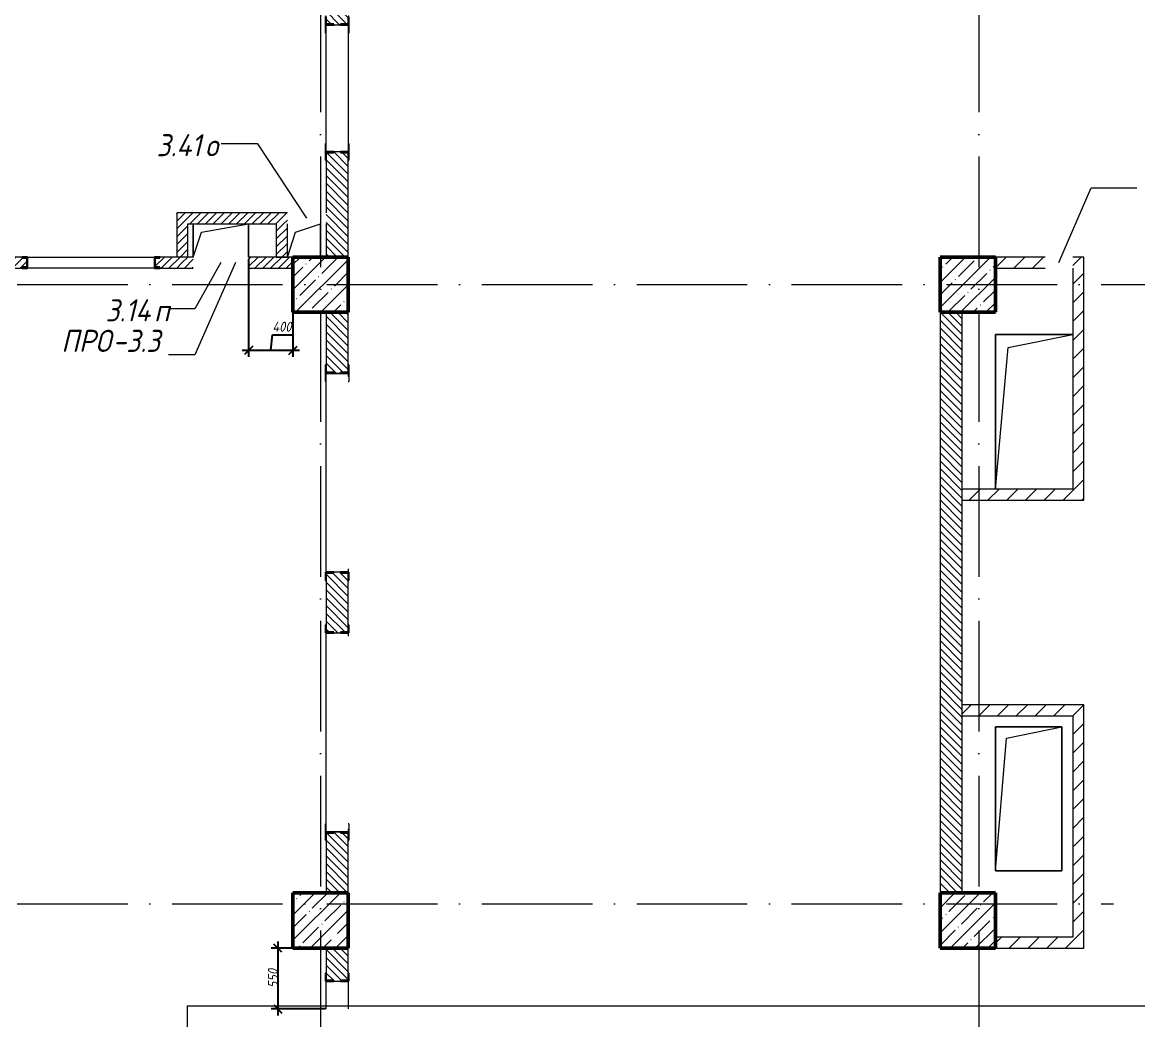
# Model space of a CAD drawing. Header units: millimetres. Extents: x -537608 to 253996, y -217170 to 186033.
# Drawn here: x -98231 to -88148, y 139824 to 148844 of the extents above; entities that cross this region are included whole.
import ezdxf

# ---------------------------------------------------------------- set-up
doc = ezdxf.new("R2010")
doc.units = ezdxf.units.MM
doc.linetypes.add('50_200_ШТРИХ_1Т_ш5_п1_п1_', pattern=[1400, 1000, -200, 0, -200])
for name, color, linetype, lineweight in [('A-____-____-DIMS', 7, 'Continuous', 9), ('A-FLOR-____-OTLN', 7, 'Continuous', 9), ('A-GENM-____-IDEN', 7, 'Continuous', 9), ('A-GENM-____-MCUT', 7, 'Continuous', 25), ('A-GENM-____-OTLN', 7, 'Continuous', 9), ('A-GENM-____-OTLN-1', 7, 'Continuous', 25), ('A-GLAZ-____-IDEN', 7, 'Continuous', 9), ('A-WALL-____-MCUT', 7, 'Continuous', 13), ('A-WALL-____-PATT-1', 7, 'Continuous', 9), ('A-WALL-FNSH-MCUT-1', 7, 'Continuous', 9), ('I-WALL-____-OTLN', 7, 'Continuous', 9), ('S-COLS-____-MCUT', 7, 'Continuous', 50), ('S-COLS-____-OTLN', 7, 'Continuous', 9), ('S-GRID-____-OTLN-1', 7, '50_200_ШТРИХ_1Т_ш5_п1_п1_', 9)]:
    doc.layers.add(name, color=color, linetype=linetype, lineweight=lineweight)
doc.layers.add('G-____-____-SYMB-1', color=9, linetype='Continuous', lineweight=9, true_color=0x808080)
doc.styles.add('ISOCPEUR_I_11', font='isocpeui.ttf', dxfattribs={"width": 0.9, "height": 200})
doc.styles.add('ISOCPEUR_I_7', font='isocpeui.ttf', dxfattribs={"width": 0.9, "height": 90})
doc.dimstyles.new('ISO-1_8_0_9К_СРЕДНИЙ_Кладочные_1', dxfattribs={"dimscale": 304.8, "dimtxt": 89.638306, "dimasz": 0.246063, "dimexe": 0.19685, "dimexo": 0, "dimgap": 0, "dimtad": 1, "dimdec": 3, "dimrnd": 0.001, "dimdsep": 46, "dimtxsty": 'ISOCPEUR_I_7', "dimblk1": 'OBLIQUE', "dimblk2": 'OBLIQUE', "dimsah": 1, "dimcen": 0.09, "dimdle": 0.19685, "dimazin": 0, "dimtfac": 1, "dimtdec": 4, "dimtix": 1, "dimtmove": 0, "dimatfit": 3, "dimfxl": 1, "dimtvp": 1, "dimtolj": 1, "dimtzin": 0, "dimarcsym": 2})
doc.dimstyles.new('ISO-1_8_0_9К_СРЕДНИЙ_Кладочные_2', dxfattribs={"dimscale": 304.8, "dimtxt": 89.638306, "dimasz": 0.246063, "dimexe": 0.19685, "dimexo": 0, "dimgap": 0, "dimtad": 1, "dimdec": 3, "dimrnd": 0.001, "dimdsep": 46, "dimtxsty": 'ISOCPEUR_I_7', "dimblk1": 'OBLIQUE', "dimblk2": 'OBLIQUE', "dimsah": 1, "dimcen": 0.09, "dimdle": 0.19685, "dimazin": 0, "dimtfac": 1, "dimtdec": 4, "dimtix": 1, "dimtmove": 1, "dimatfit": 3, "dimfxl": 1, "dimtvp": 1, "dimtolj": 1, "dimtzin": 0, "dimarcsym": 2})
pattern_1 = [(45, (-178684.97, 94540.114), (-35.35534, 35.35534), [])]
pattern_2 = [(135, (-178684.97, 94540.114), (-35.35534, -35.35534), [])]
pattern_3 = [(45, (-178684.97, 94540.11), (-84.85281, 84.85281), [])]

# ---------------------------------------------------------------- blocks, each defined once
blk = doc.blocks.new('BSC_Колонна _Прямоугольная - 500х500-V36-АР1_План отверстий 3 этажа в осях 1-64_Ю-ЯЯ')
at = {"layer": 'S-COLS-____-OTLN'}
h = blk.add_hatch(dxfattribs=at)
h.set_pattern_fill('FP_44', color=256, style=0, pattern_type=2)
h.set_pattern_definition([(45, (-89000, -51931.04), (-114.04925, 114.04925), []), (45, (-88885.95, -51931.04), (-114.04925, 114.04925), [201.613, -40.323, 3.353, -36.97])])
h.paths.add_polyline_path([(-250, -250), (250, -250), (250, 250), (-250, 250)], flags=0)
at = {"layer": 'S-COLS-____-MCUT'}
for p, q in [((250, 250), (-250, 250)), ((-250, 250), (-250, -250)), ((250, -250), (250, 250)), ((-250, -250), (250, -250))]:
    blk.add_line(p, q, dxfattribs=at)
blk = doc.blocks.new('BSC_Колонна _Прямоугольная - 500х500-V37-АР1_План отверстий 3 этажа в осях 1-64_Ю-ЯЯ')
at = {"layer": 'S-COLS-____-OTLN'}
h = blk.add_hatch(dxfattribs=at)
h.set_pattern_fill('FP_45', color=256, style=0, pattern_type=2)
h.set_pattern_definition([(45, (-83150, -51931.04), (-114.04925, 114.04925), []), (45, (-83035.95, -51931.04), (-114.04925, 114.04925), [201.613, -40.323, 3.353, -36.97])])
h.paths.add_polyline_path([(-250, -250), (250, -250), (250, 250), (-250, 250)], flags=0)
at = {"layer": 'S-COLS-____-MCUT'}
for p, q in [((250, 250), (-250, 250)), ((-250, 250), (-250, -250)), ((250, -250), (250, 250)), ((-250, -250), (250, -250))]:
    blk.add_line(p, q, dxfattribs=at)
blk = doc.blocks.new('BSC_Колонна _Прямоугольная - 500х500-V54-АР1_План отверстий 3 этажа в осях 1-64_Ю-ЯЯ')
at = {"layer": 'S-COLS-____-OTLN'}
h = blk.add_hatch(dxfattribs=at)
h.set_pattern_fill('FP_62', color=256, style=0, pattern_type=2)
h.set_pattern_definition([(45, (-89000, -46181.04), (-114.04925, 114.04925), []), (45, (-88885.95, -46181.04), (-114.04925, 114.04925), [201.613, -40.323, 3.353, -36.97])])
h.paths.add_polyline_path([(-250, -250), (250, -250), (250, 250), (-250, 250)], flags=0)
at = {"layer": 'S-COLS-____-MCUT'}
for p, q in [((250, 250), (-250, 250)), ((-250, 250), (-250, -250)), ((250, -250), (250, 250)), ((-250, -250), (250, -250))]:
    blk.add_line(p, q, dxfattribs=at)
blk = doc.blocks.new('BSC_Колонна _Прямоугольная - 500х500-V55-АР1_План отверстий 3 этажа в осях 1-64_Ю-ЯЯ')
at = {"layer": 'S-COLS-____-OTLN'}
h = blk.add_hatch(dxfattribs=at)
h.set_pattern_fill('FP_63', color=256, style=0, pattern_type=2)
h.set_pattern_definition([(45, (-83150, -46181.04), (-114.04925, 114.04925), []), (45, (-83035.95, -46181.04), (-114.04925, 114.04925), [201.613, -40.323, 3.353, -36.97])])
h.paths.add_polyline_path([(-250, -250), (250, -250), (250, 250), (-250, 250)], flags=0)
at = {"layer": 'S-COLS-____-MCUT'}
for p, q in [((250, 250), (-250, 250)), ((-250, 250), (-250, -250)), ((250, -250), (250, 250)), ((-250, -250), (250, -250))]:
    blk.add_line(p, q, dxfattribs=at)
blk = doc.blocks.new('154_Стойка_СКБ_Швеллер - СМ-2180_100-28278414-АР1_План отверстий 3 этажа в осях 1-64_Ю-ЯЯ')
at = {"layer": 'A-GENM-____-MCUT'}
for p, q in [((171, 50), (125, 50)), ((125, 50), (125, -50)), ((129.5, 42.4), (171, 42.4)), ((129.5, -42.4), (129.5, 42.4)), ((171, 42.4), (171, 50)), ((125, -50), (171, -50)), ((171, -42.4), (129.5, -42.4)), ((171, -50), (171, -42.4))]:
    blk.add_line(p, q, dxfattribs=at)
blk = doc.blocks.new('154_Стойка_СКБ_Уголок - СМ-2180_200-28268025-АР1_План отверстий 3 этажа в осях 1-64_Ю-ЯЯ')
at = {"layer": 'A-GENM-____-MCUT'}
for p, q in [((125, 156), (125, 81)), ((200, 156), (125, 156)), ((131, 81), (131, 150)), ((131, 150), (200, 150)), ((200, 150), (200, 156)), ((125, 81), (131, 81)), ((131, 19), (125, 19)), ((125, 19), (125, -56)), ((131, -50), (131, 19)), ((125, -56), (200, -56)), ((200, -50), (131, -50)), ((200, -56), (200, -50))]:
    blk.add_line(p, q, dxfattribs=at)
blk = doc.blocks.new('Стойка_Влож_Уголок_Опорный - Уголок-28213941-АР1_План отверстий 3 этажа в осях 1-64_Ю-ЯЯ')
at = {"layer": 'A-GENM-____-OTLN'}
for p, q in [((-212, -6), (-212, 0)), ((0, 0), (0, -6)), ((-212, -75), (-212, -6)), ((-212, -6), (-206, -6)), ((-212, -75), (-206, -75)), ((-6, -6), (0, -6)), ((-6, -75), (0, -75)), ((0, -6), (0, -75))]:
    blk.add_line(p, q, dxfattribs=at)
blk = doc.blocks.new('Фахверк_СКБ_Уголок - 200_3960-28268576-АР1_План отверстий 3 этажа в осях 1-64_Ю-ЯЯ')
at = {"layer": 'A-GENM-____-MCUT'}
for p, q in [((200, 156), (125, 156)), ((125, 156), (125, 81)), ((131, 81), (131, 150)), ((131, 150), (200, 150)), ((200, 150), (200, 156)), ((125, 81), (131, 81)), ((131, 19), (125, 19)), ((125, 19), (125, -56)), ((131, -50), (131, 19)), ((125, -56), (200, -56)), ((200, -50), (131, -50)), ((200, -56), (200, -50))]:
    blk.add_line(p, q, dxfattribs=at)
blk = doc.blocks.new('АР_Перемычка - АР_Перемычка-28729843-АР1_План отверстий 3 этажа в осях 1-64_Ю-ЯЯ')
at = {"layer": 'A-GENM-____-OTLN'}
blk.add_line((-400, -100), (-392, -100), dxfattribs=at)
blk = doc.blocks.new('Фахверк_СКБ_Уголок - 200_3550-28267367-АР1_План отверстий 3 этажа в осях 1-64_Ю-ЯЯ')
at = {"layer": 'A-GENM-____-MCUT'}
for p, q in [((200, 156), (125, 156)), ((125, 156), (125, 81)), ((131, 81), (131, 150)), ((131, 150), (200, 150)), ((200, 150), (200, 156)), ((125, 81), (131, 81)), ((131, 19), (125, 19)), ((125, 19), (125, -56)), ((131, -50), (131, 19)), ((125, -56), (200, -56)), ((200, -50), (131, -50)), ((200, -56), (200, -50))]:
    blk.add_line(p, q, dxfattribs=at)
blk = doc.blocks.new('154_Стойка_СКБ_Уголок - СМ-2480_200-28346303-АР1_План отверстий 3 этажа в осях 1-64_Ю-ЯЯ')
at = {"layer": 'A-GENM-____-MCUT'}
for p, q in [((125, 156), (125, 81)), ((200, 156), (125, 156)), ((131, 81), (131, 150)), ((131, 150), (200, 150)), ((200, 150), (200, 156)), ((125, 81), (131, 81)), ((131, 19), (125, 19)), ((125, 19), (125, -56)), ((131, -50), (131, 19)), ((125, -56), (200, -56)), ((200, -50), (131, -50)), ((200, -56), (200, -50))]:
    blk.add_line(p, q, dxfattribs=at)
blk = doc.blocks.new('Стойка_Влож_Полоса боковая - Полоса-V164-АР1_План отверстий 3 этажа в осях 1-64_Ю-ЯЯ')
at = {"layer": 'A-GENM-____-OTLN'}
for p, q in [((-5, 60), (0, 60)), ((-5, -60), (-5, 60)), ((0, 31), (0, -31)), ((0, -60), (-5, -60))]:
    blk.add_line(p, q, dxfattribs=at)
blk = doc.blocks.new('AR_Отверстие прямоугольное _в плите_ - AR_Отверстие прямоугольное _в плите_-30459267-АР1_План отверстий 3 этажа в осях 1-64_Ю-ЯЯ')
at = {"layer": 'A-GENM-____-OTLN'}
for p, q in [((-250, 150), (-250, -150)), ((-175, 75), (250, 150)), ((250, -150), (250, 150)), ((-250, -150), (-175, 75))]:
    blk.add_line(p, q, dxfattribs=at)
blk = doc.blocks.new('AR_Отверстие прямоугольное _в плите_ - AR_Отверстие прямоугольное _в плите_-30552542-АР1_План отверстий 3 этажа в осях 1-64_Ю-ЯЯ')
at = {"layer": 'A-GENM-____-OTLN'}
for p, q in [((350, 700), (-350, 700)), ((-350, 700), (-350, -700)), ((-233, 583), (350, 700)), ((-350, -700), (-233, 583))]:
    blk.add_line(p, q, dxfattribs=at)
blk = doc.blocks.new('AR_Отверстие прямоугольное _в плите_ - AR_Отверстие прямоугольное _в плите_-30552544-АР1_План отверстий 3 этажа в осях 1-64_Ю-ЯЯ')
at = {"layer": 'A-GENM-____-OTLN'}
for p, q in [((300, 650), (-300, 650)), ((-300, 650), (-300, -650)), ((-200, 550), (300, 650)), ((300, -650), (300, 650)), ((-300, -650), (-200, 550)), ((-300, -650), (300, -650))]:
    blk.add_line(p, q, dxfattribs=at)
blk = doc.blocks.new('AR_Отверстие прямоугольное _в плите_ - AR_Отверстие прямоугольное _в плите_-30459338-АР1_План отверстий 3 этажа в осях 1-64_Ю-ЯЯ')
at = {"layer": 'A-GENM-____-OTLN'}
for p, q in [((-75, 75), (150, 150)), ((150, -150), (150, 150)), ((-150, -150), (-75, 75))]:
    blk.add_line(p, q, dxfattribs=at)
blk = doc.blocks.new('_Oblique')
at = {"color": 0, "linetype": 'ByBlock', "lineweight": -2}
blk.add_line((-0.5, -0.5), (0.5, 0.5), dxfattribs=at)
blk = doc.blocks.new('*D912')
at = {"layer": 'A-____-____-DIMS', "color": 0, "lineweight": -2, "transparency": 16777216}
for p, q in [((-96185, 146703), (-96185, 145818)), ((-95785, 146221), (-95785, 145818)), ((-95985, 145878), (-95970, 146016)), ((-95970, 146016), (-95794, 146016)), ((-96245, 145878), (-95725, 145878))]:
    blk.add_line(p, q, dxfattribs=at)
at = {"layer": 'Defpoints', "color": 0, "transparency": 16777216}
for p in [(-96185, 146703), (-95785, 146221), (-95785, 145878)]:
    blk.add_point(p, dxfattribs=at)
at = {"layer": 'A-____-____-DIMS', "color": 0, "lineweight": -2, "transparency": 16777216, "xscale": 75, "yscale": 75, "zscale": 75, "rotation": 180}
blk.add_blockref('_Oblique', (-96185, 145878), dxfattribs=at)
at = {"layer": 'A-____-____-DIMS', "color": 0, "lineweight": -2, "transparency": 16777216, "xscale": 75, "yscale": 75, "zscale": 75}
blk.add_blockref('_Oblique', (-95785, 145878), dxfattribs=at)
at = {"layer": 'A-____-____-DIMS', "color": 0, "transparency": 16777216, "insert": (-95970, 146136), "char_height": 90, "width": 426.13, "attachment_point": 1, "line_spacing_factor": 1.149209, "style": 'ISOCPEUR_I_7'}
blk.add_mtext('\\A1;400', dxfattribs=at)
blk = doc.blocks.new('*D1031')
at = {"layer": 'A-____-____-DIMS', "color": 0, "lineweight": -2, "transparency": 16777216}
for p, q in [((-95485, 140471), (-95981, 140471)), ((-95921, 140531), (-95921, 139861)), ((-95491, 139921), (-95981, 139921))]:
    blk.add_line(p, q, dxfattribs=at)
at = {"layer": 'Defpoints', "color": 0, "transparency": 16777216}
for p in [(-95485, 140471), (-95921, 139921), (-95491, 139921)]:
    blk.add_point(p, dxfattribs=at)
at = {"layer": 'A-____-____-DIMS', "color": 0, "lineweight": -2, "transparency": 16777216, "xscale": 75, "yscale": 75, "zscale": 75}
for p, rotation in [((-95921, 140471), 90), ((-95921, 139921), 270)]:
    blk.add_blockref('_Oblique', p, dxfattribs=dict(at, rotation=rotation))
at = {"layer": 'A-____-____-DIMS', "color": 0, "transparency": 16777216, "insert": (-95966, 140196), "char_height": 90, "width": 409.58, "attachment_point": 5, "rotation": 90, "style": 'ISOCPEUR_I_7'}
blk.add_mtext('\\A1;550', dxfattribs=at)

msp = doc.modelspace()

# ---------------------------------------------------------------- hatches: boundary and pattern name
at = {"layer": 'A-WALL-____-PATT-1'}
h = msp.add_hatch(dxfattribs=at)
h.set_pattern_fill('FP_9', color=256, style=0, pattern_type=2)
h.set_pattern_definition(pattern_2)
h.paths.add_polyline_path([(-95284.9702, 146721.1558), (-95284.9702, 147665.1558), (-95353.9702, 147665.1558), (-95353.9702, 147671.1558), (-95415.9702, 147671.1558), (-95415.9702, 147665.1558), (-95484.9702, 147665.1558), (-95484.9702, 146721.1558)], flags=0)
h.paths.add_polyline_path([(-95353.9702, 148821.1558), (-95353.9702, 148827.1558), (-95284.9702, 148827.1558), (-95284.9702, 149236.1558), (-95484.9702, 149236.1558), (-95484.9702, 148827.1558), (-95415.9702, 148827.1558), (-95415.9702, 148821.1558)], flags=0)
h.paths.add_polyline_path([(-95484.9702, 149486.1558), (-95284.9702, 149486.1558), (-95284.9702, 149721.1558), (-95484.9702, 149721.1558)], flags=0)
h = msp.add_hatch(dxfattribs=at)
h.set_pattern_fill('FP_8', color=256, style=0, pattern_type=2)
h.set_pattern_definition(pattern_1)
h.paths.add_polyline_path([(-95934.9702, 147021.1558), (-95834.9702, 147021.1558), (-95834.9702, 147121.1558), (-96834.9702, 147121.1558), (-96834.9702, 147021.1558), (-96734.9702, 147021.1558)], flags=0)
h = msp.add_hatch(dxfattribs=at)
h.set_pattern_fill('FP_8', color=256, style=0, pattern_type=2)
h.set_pattern_definition(pattern_1)
h.paths.add_polyline_path([(-96734.9702, 146721.1558), (-96734.9702, 147021.1558), (-96834.9702, 147021.1558), (-96834.9702, 146721.1558)], flags=0)
h = msp.add_hatch(dxfattribs=at)
h.set_pattern_fill('FP_8', color=256, style=0, pattern_type=2)
h.set_pattern_definition(pattern_1)
h.paths.add_polyline_path([(-95834.9702, 146721.1558), (-95834.9702, 147021.1558), (-95934.9702, 147021.1558), (-95934.9702, 146721.1558)], flags=0)
h = msp.add_hatch(dxfattribs=at)
h.set_pattern_fill('FP_8', color=256, style=0, pattern_type=2)
h.set_pattern_definition(pattern_1)
h.paths.add_polyline_path([(-96784.9702, 146621.1558), (-96784.9702, 146721.1558), (-96988.9702, 146721.1558), (-96988.9702, 146713.5558), (-97030.4702, 146713.5558), (-97030.4702, 146628.7558), (-96988.9702, 146628.7558), (-96988.9702, 146621.1558)], flags=0)
h.paths.add_polyline_path([(-98230.9702, 146621.1558), (-98230.9702, 146628.7558), (-98189.4702, 146628.7558), (-98189.4702, 146713.5558), (-98230.9702, 146713.5558), (-98230.9702, 146721.1558), (-100884.9702, 146721.1558), (-100884.9702, 146718.1558), (-100931.9702, 146718.1558), (-100931.9702, 146624.1558), (-100884.9702, 146624.1558), (-100884.9702, 146621.1558)], flags=0)
h.paths.add_polyline_path([(-100934.9702, 146621.1558), (-100934.9702, 146721.1558), (-103684.9702, 146721.1558), (-103684.9702, 146621.1558), (-102698.0318, 146621.1558)], flags=0)
h = msp.add_hatch(dxfattribs=at)
h.set_pattern_fill('FP_8', color=256, style=0, pattern_type=2)
h.set_pattern_definition(pattern_1)
h.paths.add_polyline_path([(-95784.9702, 146621.1558), (-95784.9702, 146721.1558), (-96184.9702, 146721.1558), (-96184.9702, 146621.1558)], flags=0)
h.paths.add_polyline_path([(-96684.9702, 146621.1558), (-96684.9702, 146721.1558), (-96784.9702, 146721.1558), (-96784.9702, 146621.1558)], flags=0)
h = msp.add_hatch(dxfattribs=at)
h.set_pattern_fill('FP_7', color=256, style=0, pattern_type=2)
h.set_pattern_definition(pattern_3)
h.paths.add_polyline_path([(-88984.9702, 146621.1558), (-88984.9702, 146721.1558), (-89434.9702, 146721.1558), (-89434.9702, 146621.1558)], flags=0)
h.paths.add_polyline_path([(-88734.9702, 146621.1558), (-88634.9702, 146621.1558), (-88634.9702, 146721.1558), (-88734.9702, 146721.1558)], flags=0)
h = msp.add_hatch(dxfattribs=at)
h.set_pattern_fill('FP_7', color=256, style=0, pattern_type=2)
h.set_pattern_definition(pattern_3)
h.paths.add_polyline_path([(-88734.9702, 144621.1558), (-88634.9702, 144621.1558), (-88634.9702, 146621.1558), (-88734.9702, 146621.1558)], flags=0)
h = msp.add_hatch(dxfattribs=at)
h.set_pattern_fill('FP_9', color=256, style=0, pattern_type=2)
h.set_pattern_definition(pattern_2)
h.paths.add_polyline_path([(-95284.9702, 140971.1558), (-95284.9702, 141515.1558), (-95353.9702, 141515.1558), (-95353.9702, 141521.1558), (-95415.9702, 141521.1558), (-95415.9702, 141515.1558), (-95484.9702, 141515.1558), (-95484.9702, 140971.1558), (-95324.9702, 140971.1558)], flags=0)
h.paths.add_polyline_path([(-95415.9702, 143321.1558), (-95353.9702, 143321.1558), (-95353.9702, 143327.1558), (-95284.9702, 143327.1558), (-95284.9702, 143865.1558), (-95353.9702, 143865.1558), (-95353.9702, 143871.1558), (-95415.9702, 143871.1558), (-95415.9702, 143865.1558), (-95484.9702, 143865.1558), (-95484.9702, 143327.1558), (-95415.9702, 143327.1558)], flags=0)
h.paths.add_polyline_path([(-95415.9702, 145671.1558), (-95353.9702, 145671.1558), (-95353.9702, 145677.1558), (-95284.9702, 145677.1558), (-95284.9702, 146221.1558), (-95484.9702, 146221.1558), (-95484.9702, 145677.1558), (-95415.9702, 145677.1558)], flags=0)
h = msp.add_hatch(dxfattribs=at)
h.set_pattern_fill('FP_9', color=256, style=0, pattern_type=2)
h.set_pattern_definition(pattern_2)
h.paths.add_polyline_path([(-89734.9702, 140971.1558), (-89734.9702, 146221.1558), (-89934.9702, 146221.1558), (-89934.9702, 140971.1558)], flags=0)
h = msp.add_hatch(dxfattribs=at)
h.set_pattern_fill('FP_7', color=256, style=0, pattern_type=2)
h.set_pattern_definition(pattern_3)
h.paths.add_polyline_path([(-89734.9702, 144521.1558), (-88634.9702, 144521.1558), (-88634.9702, 144621.1558), (-89734.9702, 144621.1558)], flags=0)
h = msp.add_hatch(dxfattribs=at)
h.set_pattern_fill('FP_7', color=256, style=0, pattern_type=2)
h.set_pattern_definition(pattern_3)
h.paths.add_polyline_path([(-88734.9702, 142571.1558), (-88734.9702, 142671.1558), (-89734.9702, 142671.1558), (-89734.9702, 142571.1558)], flags=0)
h = msp.add_hatch(dxfattribs=at)
h.set_pattern_fill('FP_7', color=256, style=0, pattern_type=2)
h.set_pattern_definition(pattern_3)
h.paths.add_polyline_path([(-88734.9702, 140571.1558), (-88634.9702, 140571.1558), (-88634.9702, 142671.1558), (-88734.9702, 142671.1558), (-88734.9702, 142076.6559)], flags=0)
h = msp.add_hatch(dxfattribs=at)
h.set_pattern_fill('FP_7', color=256, style=0, pattern_type=2)
h.set_pattern_definition(pattern_3)
h.paths.add_polyline_path([(-89434.9702, 140471.1558), (-88634.9702, 140471.1558), (-88634.9702, 140571.1558), (-89434.9702, 140571.1558)], flags=0)
h = msp.add_hatch(dxfattribs=at)
h.set_pattern_fill('FP_9', color=256, style=0, pattern_type=2)
h.set_pattern_definition(pattern_2)
h.paths.add_polyline_path([(-95284.9702, 138021.1558), (-95284.9702, 138465.1558), (-95353.9702, 138465.1558), (-95353.9702, 138471.1558), (-95415.9702, 138471.1558), (-95415.9702, 138465.1558), (-95484.9702, 138465.1558), (-95484.9702, 138021.1558), (-95324.9702, 138021.1558)], flags=0)
h.paths.add_polyline_path([(-95415.9702, 140171.1558), (-95353.9702, 140171.1558), (-95353.9702, 140177.1558), (-95284.9702, 140177.1558), (-95284.9702, 140471.1558), (-95484.9702, 140471.1558), (-95484.9702, 140177.1558), (-95415.9702, 140177.1558)], flags=0)

# ---------------------------------------------------------------- linework, layer by layer
at = {"layer": 'A-FLOR-____-OTLN'}
for p, q in [((-96684.9702, 146721.1558), (-96684.9702, 147021.1558)), ((-96184.9702, 147021.1558), (-96184.9702, 146721.1558)), ((-95534.9702, 147021.1558), (-95534.9702, 146721.1558)), ((-89434.9702, 146021.1558), (-88734.9702, 146021.1558)), ((-89434.9702, 144621.1558), (-89434.9702, 146021.1558)), ((-89434.9702, 142471.1558), (-88834.9702, 142471.1558)), ((-89434.9702, 141171.1558), (-89434.9702, 142471.1558)), ((-88834.9702, 142471.1558), (-88834.9702, 141171.1558)), ((-88834.9702, 141171.1558), (-89434.9702, 141171.1558))]:
    msp.add_line(p, q, dxfattribs=at)
at = {"layer": 'A-GENM-____-IDEN'}
for p, q in [((-96304.6588, 146671.1558), (-96671.462, 145835.5389)), ((-96671.462, 145835.5389), (-96907.9538, 145835.5389))]:
    msp.add_line(p, q, dxfattribs=at)
at = {"layer": 'A-GLAZ-____-IDEN'}
for p, q in [((-96101.7243, 147744.6833), (-96434.5035, 147744.6833)), ((-95659.9702, 147071.1558), (-96101.7243, 147744.6833)), ((-88859.9702, 146671.1558), (-88569.5895, 147347.6833)), ((-88569.5895, 147347.6833), (-88154.7872, 147347.6833)), ((-96434.9702, 146671.1558), (-96671.462, 146251.3447)), ((-96671.462, 146251.3447), (-96895.7987, 146251.3447))]:
    msp.add_line(p, q, dxfattribs=at)
at = {"layer": 'A-WALL-____-MCUT'}
for p, q in [((-95415.9702, 148821.1558), (-95353.9702, 148821.1558)), ((-95353.9702, 147671.1558), (-95415.9702, 147671.1558)), ((-95484.9702, 147596.1558), (-95484.9702, 147121.1558)), ((-95284.9702, 146721.1558), (-95284.9702, 147596.1558)), ((-95484.9702, 147021.1558), (-95484.9702, 146721.1558)), ((-95484.9702, 146221.1558), (-95484.9702, 145746.1558)), ((-95284.9702, 145746.1558), (-95284.9702, 146221.1558)), ((-89934.9702, 146221.1558), (-89934.9702, 140971.1558)), ((-89734.9702, 140971.1558), (-89734.9702, 146221.1558)), ((-95484.9702, 143796.1558), (-95484.9702, 143396.1558)), ((-95353.9702, 143871.1558), (-95415.9702, 143871.1558)), ((-95284.9702, 143396.1558), (-95284.9702, 143796.1558)), ((-95415.9702, 143321.1558), (-95353.9702, 143321.1558)), ((-95484.9702, 141446.1558), (-95484.9702, 140971.1558)), ((-95284.9702, 140971.1558), (-95284.9702, 141446.1558)), ((-95484.9702, 140471.1558), (-95484.9702, 140246.1558)), ((-95284.9702, 140246.1558), (-95284.9702, 140471.1558)), ((-95415.9702, 140171.1558), (-95353.9702, 140171.1558))]:
    msp.add_line(p, q, dxfattribs=at)
at = {"layer": 'A-WALL-FNSH-MCUT-1'}
for p, q in [((-95834.9702, 147121.1558), (-96834.9702, 147121.1558)), ((-96834.9702, 147121.1558), (-96834.9702, 146721.1558)), ((-96734.9702, 147021.1558), (-95934.9702, 147021.1558)), ((-96734.9702, 146721.1558), (-96734.9702, 147021.1558)), ((-95934.9702, 147021.1558), (-95934.9702, 146721.1558)), ((-95834.9702, 146721.1558), (-95834.9702, 147021.1558)), ((-98230.9702, 146721.1558), (-100884.9702, 146721.1558)), ((-96684.9702, 146721.1558), (-96988.9702, 146721.1558)), ((-95784.9702, 146721.1558), (-96184.9702, 146721.1558)), ((-95934.9702, 146721.1558), (-95834.9702, 146721.1558)), ((-88984.9702, 146721.1558), (-89434.9702, 146721.1558)), ((-88634.9702, 146721.1558), (-88734.9702, 146721.1558)), ((-88634.9702, 144521.1558), (-88634.9702, 146721.1558)), ((-100884.9702, 146621.1558), (-98230.9702, 146621.1558)), ((-96988.9702, 146621.1558), (-96684.9702, 146621.1558)), ((-96184.9702, 146621.1558), (-95784.9702, 146621.1558)), ((-89434.9702, 146621.1558), (-88984.9702, 146621.1558)), ((-88734.9702, 146621.1558), (-88734.9702, 144621.1558)), ((-88734.9702, 144621.1558), (-89734.9702, 144621.1558)), ((-89734.9702, 144521.1558), (-88634.9702, 144521.1558)), ((-88634.9702, 142671.1558), (-89734.9702, 142671.1558)), ((-88634.9702, 140471.1558), (-88634.9702, 142671.1558)), ((-89734.9702, 142571.1558), (-88734.9702, 142571.1558)), ((-88734.9702, 142571.1558), (-88734.9702, 140571.1558)), ((-88734.9702, 140571.1558), (-89434.9702, 140571.1558)), ((-89434.9702, 140471.1558), (-88634.9702, 140471.1558))]:
    msp.add_line(p, q, dxfattribs=at)
at = {"layer": 'G-____-____-SYMB-1'}
for p, q in [((-96741.9724, 139946.44), (-96741.9724, 134935.6713)), ((-79936.7702, 139946.44), (-96741.9724, 139946.44))]:
    msp.add_line(p, q, dxfattribs=at)
at = {"layer": 'I-WALL-____-OTLN'}
for p, q in [((-95484.9702, 147671.1558), (-95484.9702, 148821.1558)), ((-95284.9702, 148821.1558), (-95284.9702, 147671.1558)), ((-98184.9702, 146721.1558), (-97034.9702, 146721.1558)), ((-97034.9702, 146621.1558), (-98184.9702, 146621.1558)), ((-95484.9702, 143871.1558), (-95484.9702, 145671.1558)), ((-95284.9702, 145671.1558), (-95284.9702, 145641.1558)), ((-95284.9702, 143901.1558), (-95284.9702, 143871.1558)), ((-95484.9702, 141521.1558), (-95484.9702, 143321.1558)), ((-95284.9702, 143321.1558), (-95284.9702, 143291.1558)), ((-95284.9702, 141551.1558), (-95284.9702, 141521.1558)), ((-95484.9702, 139921.1558), (-95484.9702, 140171.1558)), ((-95284.9702, 140171.1558), (-95284.9702, 139921.1558))]:
    msp.add_line(p, q, dxfattribs=at)
at = {"layer": 'S-GRID-____-OTLN-1'}
for p, q in [((-95534.9702, 185432.9652), (-95534.9702, 134521.1558)), ((-89584.9702, 185432.9652), (-89584.9702, 134521.1558)), ((-109478.4703, 146471.1558), (-74610.5636, 146471.1558)), ((-109478.4703, 140871.1558), (-88366.1829, 140871.1558))]:
    msp.add_line(p, q, dxfattribs=at)

# ---------------------------------------------------------------- block references
at = {"layer": 'A-GENM-____-OTLN'}
for name, p in [('Стойка_Влож_Уголок_Опорный - Уголок-28213941-АР1_План отверстий 3 этажа в осях 1-64_Ю-ЯЯ', (-95278.9702, 148821.1558)), ('AR_Отверстие прямоугольное _в плите_ - AR_Отверстие прямоугольное _в плите_-30459267-АР1_План отверстий 3 этажа в осях 1-64_Ю-ЯЯ', (-96434.9702, 146871.1558)), ('AR_Отверстие прямоугольное _в плите_ - AR_Отверстие прямоугольное _в плите_-30459338-АР1_План отверстий 3 этажа в осях 1-64_Ю-ЯЯ', (-95684.9702, 146871.1558)), ('AR_Отверстие прямоугольное _в плите_ - AR_Отверстие прямоугольное _в плите_-30552542-АР1_План отверстий 3 этажа в осях 1-64_Ю-ЯЯ', (-89084.9702, 145321.1558)), ('Стойка_Влож_Уголок_Опорный - Уголок-28213941-АР1_План отверстий 3 этажа в осях 1-64_Ю-ЯЯ', (-95278.9702, 145671.1558)), ('AR_Отверстие прямоугольное _в плите_ - AR_Отверстие прямоугольное _в плите_-30552544-АР1_План отверстий 3 этажа в осях 1-64_Ю-ЯЯ', (-89134.9702, 141821.1558))]:
    msp.add_blockref(name, p, dxfattribs=at)
for name, p, rotation in [('Стойка_Влож_Уголок_Опорный - Уголок-28213941-АР1_План отверстий 3 этажа в осях 1-64_Ю-ЯЯ', (-95490.9702, 147671.1558), 180), ('АР_Перемычка - АР_Перемычка-28729843-АР1_План отверстий 3 этажа в осях 1-64_Ю-ЯЯ', (-95384.9702, 145671.1558), 269.9999999999999), ('Стойка_Влож_Полоса боковая - Полоса-V164-АР1_План отверстий 3 этажа в осях 1-64_Ю-ЯЯ', (-95384.9702, 145671.1558), 89.99999999999994), ('Стойка_Влож_Уголок_Опорный - Уголок-28213941-АР1_План отверстий 3 этажа в осях 1-64_Ю-ЯЯ', (-95490.9702, 141521.1558), 180), ('Стойка_Влож_Полоса боковая - Полоса-V164-АР1_План отверстий 3 этажа в осях 1-64_Ю-ЯЯ', (-95384.9702, 141521.1558), 269.9999999999999)]:
    msp.add_blockref(name, p, dxfattribs=dict(at, rotation=rotation))
at = {"layer": 'A-GENM-____-OTLN-1'}
for name, p, rotation in [('154_Стойка_СКБ_Уголок - СМ-2180_200-28268025-АР1_План отверстий 3 этажа в осях 1-64_Ю-ЯЯ', (-95334.9702, 148696.1558), 89.99999999999993), ('154_Стойка_СКБ_Уголок - СМ-2180_200-28268025-АР1_План отверстий 3 этажа в осях 1-64_Ю-ЯЯ', (-95434.9702, 147796.1558), 269.9999999999999), ('154_Стойка_СКБ_Швеллер - СМ-2180_100-28278414-АР1_План отверстий 3 этажа в осях 1-64_Ю-ЯЯ', (-98059.9702, 146671.1558), 180), ('154_Стойка_СКБ_Уголок - СМ-2480_200-28346303-АР1_План отверстий 3 этажа в осях 1-64_Ю-ЯЯ', (-95334.9702, 145546.1558), 89.99999999999993), ('Фахверк_СКБ_Уголок - 200_3550-28267367-АР1_План отверстий 3 этажа в осях 1-64_Ю-ЯЯ', (-95434.9702, 143996.1558), 269.9999999999999), ('Фахверк_СКБ_Уголок - 200_3550-28267367-АР1_План отверстий 3 этажа в осях 1-64_Ю-ЯЯ', (-95334.9702, 143196.1558), 89.99999999999993), ('154_Стойка_СКБ_Уголок - СМ-2480_200-28346303-АР1_План отверстий 3 этажа в осях 1-64_Ю-ЯЯ', (-95434.9702, 141646.1558), 269.9999999999999), ('Фахверк_СКБ_Уголок - 200_3960-28268576-АР1_План отверстий 3 этажа в осях 1-64_Ю-ЯЯ', (-95334.9702, 140046.1558), 89.99999999999993)]:
    msp.add_blockref(name, p, dxfattribs=dict(at, rotation=rotation))
msp.add_blockref('154_Стойка_СКБ_Швеллер - СМ-2180_100-28278414-АР1_План отверстий 3 этажа в осях 1-64_Ю-ЯЯ', (-97159.9702, 146671.1558), dxfattribs=at)
at = {"layer": 'S-COLS-____-OTLN'}
for name, p in [('BSC_Колонна _Прямоугольная - 500х500-V37-АР1_План отверстий 3 этажа в осях 1-64_Ю-ЯЯ', (-95534.9702, 146471.1558)), ('BSC_Колонна _Прямоугольная - 500х500-V36-АР1_План отверстий 3 этажа в осях 1-64_Ю-ЯЯ', (-89684.9702, 146471.1558)), ('BSC_Колонна _Прямоугольная - 500х500-V55-АР1_План отверстий 3 этажа в осях 1-64_Ю-ЯЯ', (-95534.9702, 140721.1558)), ('BSC_Колонна _Прямоугольная - 500х500-V54-АР1_План отверстий 3 этажа в осях 1-64_Ю-ЯЯ', (-89684.9702, 140721.1558))]:
    msp.add_blockref(name, p, dxfattribs=at)

# ---------------------------------------------------------------- texts
at = {"layer": 'A-GENM-____-IDEN', "char_height": 200, "attachment_point": 1, "style": 'ISOCPEUR_I_11'}
for s, insert, width in [('ПРО', (-97878.3605, 146062.655), 562.784625), ('-3.3', (-97414.0167, 146062.655), 548.35425)]:
    msp.add_mtext(s, dxfattribs=dict(at, insert=insert, width=width))
at = {"layer": 'A-GLAZ-____-IDEN', "char_height": 200, "attachment_point": 1, "style": 'ISOCPEUR_I_11'}
for s, insert, width in [('3.41', (-97018.2602, 147832.2979), 533.923875), ('\\fISOCPEUR|b0|i1|c204|p34|;\\W.9;о', (-96577.729, 147832.2979), 158.734125), ('3.14', (-97479.5554, 146338.9593), 533.923875), ('\\fISOCPEUR|b0|i1|c204|p34|;\\W.9;п', (-97039.0242, 146338.9593), 158.734125)]:
    msp.add_mtext(s, dxfattribs=dict(at, insert=insert, width=width))

# ---------------------------------------------------------------- dimensions: what is measured, and where the dimension line sits
at = {"layer": 'A-____-____-DIMS'}
dim = msp.add_linear_dim(base=(-95784.9702, 145877.5377), p1=(-96184.9702, 146703.1472), p2=(-95784.9702, 146221.1558), dimstyle='ISO-1_8_0_9К_СРЕДНИЙ_Кладочные_2', override={"dimpost": '<>', "dimfxl": 626.351145}, dxfattribs=at)
dim.commit()
dim.dimension.update_dxf_attribs({"geometry": '*D912', "text_midpoint": (-95970.3571, 146015.7009), "dimtype": 160})
dim = msp.add_linear_dim(base=(-95920.7092, 139921.1558), p1=(-95484.9702, 140471.1558), p2=(-95490.9702, 139921.1558), angle=90, dimstyle='ISO-1_8_0_9К_СРЕДНИЙ_Кладочные_1', override={"dimpost": '<>', "dimfxl": 550.032726}, dxfattribs=at)
dim.commit()
dim.dimension.update_dxf_attribs({"geometry": '*D1031', "text_midpoint": (-95965.7092, 140196.1558)})

doc.saveas('drawing.dxf')
